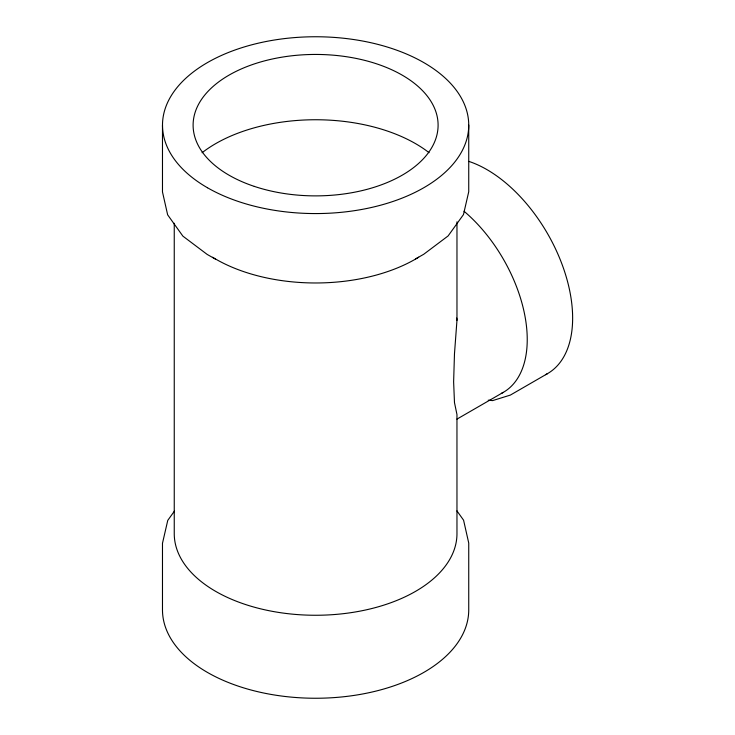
<?xml version="1.0" encoding="UTF-8"?>
<svg xmlns="http://www.w3.org/2000/svg" width="735" height="735" viewBox="0 0 735 735"><rect width="100%" height="100%" fill="white"/><g stroke="black" fill="none" stroke-linecap="round" stroke-linejoin="round"><path stroke-width="1.1" d="M456.968 221.841L456.968 320.295L454.478 353.765L453.624 381.878L454.478 402.596L456.959 414.522L456.968 533.527A141.359 81.613 0 0 1 315.82 615.259A141.359 81.613 0 0 1 174.25 533.766L174.25 223.247M174.425 511.119L167.755 520.398L162.481 543.275L162.481 609.949A153.128 88.411 0 0 0 315.802 698.25A153.128 88.411 0 0 0 468.737 609.728L468.737 543.055L463.574 520.178L456.95 510.908M456.94 419.125L503.254 392.38M547.446 373.665L510.329 395.099L492.597 400.612L488.242 400.189M415.422 258.986L423.737 254.264L448.111 235.935L463.463 214.602L468.737 191.725L468.737 125.051M215.502 259.152L207.187 254.429L182.886 236.137L167.644 214.822L162.481 191.945L162.481 125.272M456.766 318.025L456.968 320.295M464.033 211.248A115.377 66.609 60 0 1 524.45 313.505A115.377 66.609 60 0 1 501.353 393.409M418.647 257.232A141.359 81.613 0 0 1 212.59 257.25M202.079 152.733A141.359 81.613 0 0 1 429.065 152.678M468.884 161.406A121.257 70.009 60 0 1 562.845 266.511A121.257 70.009 60 0 1 545.563 374.685M254.282 186.378A122.488 70.716 0 0 0 438.097 125.207A122.488 70.716 0 0 0 254.439 63.89A122.488 70.716 0 0 0 254.282 186.378M207.445 187.737A153.128 88.411 0 0 0 463.564 147.946A153.128 88.411 0 0 0 275.818 39.791A153.128 88.411 0 0 0 207.445 187.737"/></g></svg>
